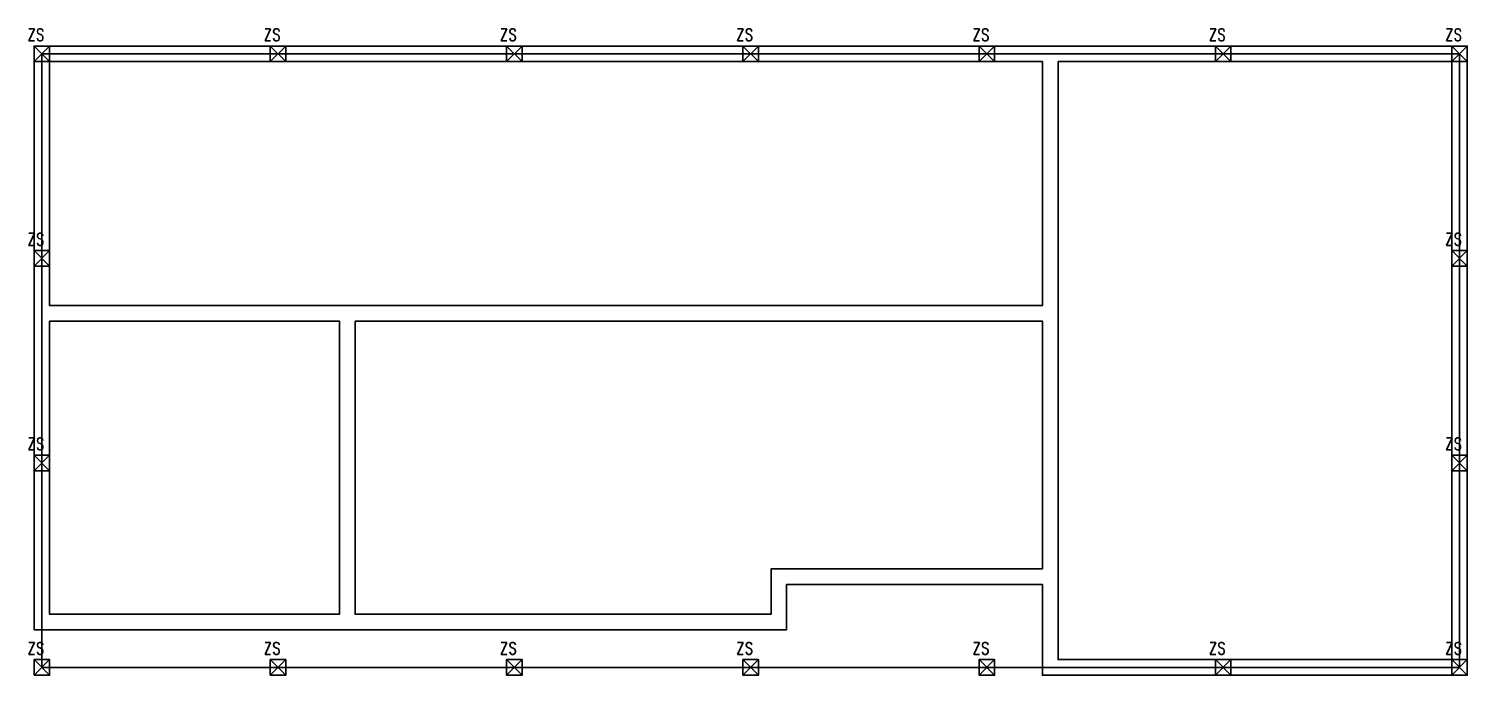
# Model space of a CAD drawing. Header units: millimetres. Extents: x 31256 to 35511, y -61920 to -60629.
# Drawn here: x 31256 to 33474, y -61899 to -60902 of the extents above; entities that cross this region are included whole.
import ezdxf

# ---------------------------------------------------------------- set-up
doc = ezdxf.new("R2010")
doc.units = ezdxf.units.MM
doc.header["$LTSCALE"] = 5
for name, color, linetype in [('1', 1, 'Continuous'), ('K-LINIA', 254, 'Continuous'), ('K-TEXT 2.8mm', 101, 'Continuous')]:
    doc.layers.add(name, color=color, linetype=linetype)
doc.styles.add('text 2.8mm', font='romans.shx', dxfattribs={"width": 0.65})

# ---------------------------------------------------------------- blocks, each defined once
blk = doc.blocks.new('A$Ca28658d0')
blk.add_lwpolyline([(-12, -12), (12, -12), (12, 12), (-12, 12)], close=True)
for points in [[(-12, 12), (12, -12)], [(-12, -12), (12, 12)]]:
    blk.add_lwpolyline(points)
at = {"layer": 'K-TEXT 2.8mm', "style": 'text 2.8mm', "width": 0.65}
blk.add_text('zs', height=28, dxfattribs=at).set_placement((-22.4, 20))

msp = doc.modelspace()

# ---------------------------------------------------------------- linework, layer by layer
at = {"layer": '1'}
msp.add_lwpolyline([(31276.4, -60940.7), (33462.4, -60940.7), (33462.4, -61886.7), (31276.4, -61886.7), (31276.4, -60940.7)], dxfattribs=at)
at = {"layer": 'K-LINIA'}
for points in [[(31264.4, -61828.7), (31264.4, -60928.7), (33474.4, -60928.7), (33474.4, -61898.7), (32819.4, -61898.7), (32819.4, -61758.7), (32424.9, -61758.7), (32424.9, -61828.7)], [(31288.4, -60952.7), (32819.4, -60952.7), (32819.4, -61328.7), (31288.4, -61328.7)], [(32843.4, -60952.7), (33450.4, -60952.7), (33450.4, -61874.7), (32843.4, -61874.7)], [(31288.4, -61352.7), (31735.4, -61352.7), (31735.4, -61804.7), (31288.4, -61804.7)], [(31759.4, -61352.7), (32819.4, -61352.7), (32819.4, -61734.7), (32400.9, -61734.7), (32400.9, -61804.7), (31759.4, -61804.7)]]:
    msp.add_lwpolyline(points, close=True, dxfattribs=at)

# ---------------------------------------------------------------- block references
for p in [(31276.4, -60940.7), (31640.7, -60940.7), (32005, -60940.7), (32369.4, -60940.7), (32733.7, -60940.7), (33098, -60940.7), (33462.4, -60940.7), (31276.4, -61256), (33462.4, -61256), (31276.4, -61571.4), (33462.4, -61571.4), (31276.4, -61886.7), (31640.7, -61886.7), (32005, -61886.7), (32369.4, -61886.7), (32733.7, -61886.7), (33098, -61886.7), (33462.4, -61886.7)]:
    msp.add_blockref('A$Ca28658d0', p, dxfattribs=at)

doc.saveas('drawing.dxf')
